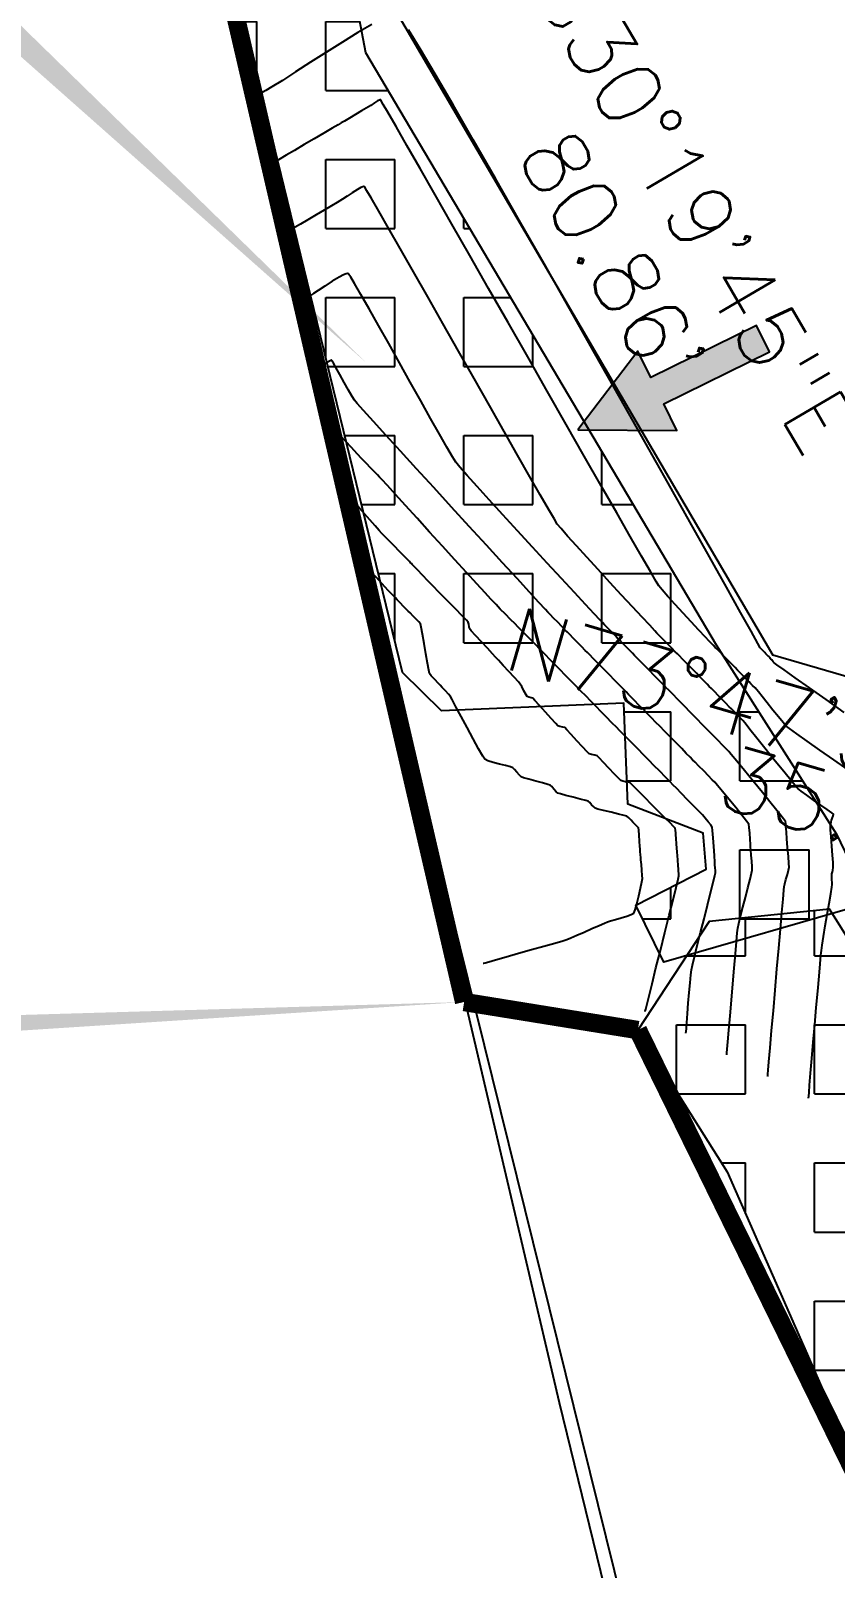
# Model space of a CAD drawing. Header units: feet. Extents: x 23 to 2149517, y -26 to 355304.
# Drawn here: x 2137228 to 2137315.4, y 340894.4 to 341061.5 of the extents above; entities that cross this region are included whole.
import ezdxf

# ---------------------------------------------------------------- set-up
doc = ezdxf.new("R2010")
doc.units = ezdxf.units.FT
doc.header["$MEASUREMENT"] = 0
for name, color, linetype in [('A-EC-CURLEX-MATTING', 6, 'Continuous'), ('A-EC-FLOW-ARROWS', 252, 'Continuous'), ('A-EC-SILT-FENCE', 4, 'SILT_FENCE'), ('A-EC-TXT', 7, 'Continuous'), ('C-TOPO-MAJR-N', 7, 'Continuous'), ('C-TOPO-MINR-N', 2, 'Continuous'), ('xhpc023-pt$0$V-FENC', 6, 'xhpc023-pt$0$BARBWIRE_2'), ('xhpc023-pt$0$V-PROP-N', 2, 'Continuous'), ('xhpc023-pt$0$V-PROP-SUBD-N', 7, 'Continuous'), ('xhpc023-pt$0$V-SUBD-TEXT-N', 2, 'Continuous')]:
    doc.layers.add(name, color=color, linetype=linetype)
doc.styles.get("Standard").update_dxf_attribs({"font": 'arial.ttf'})
doc.styles.add('xhpc023-pt$0$L70', font='simplex.shx', dxfattribs={"height": 7})
doc.styles.add('xhpc023-pt$0$Standard', font='txt')
doc.linetypes.add('SILT_FENCE', pattern='A,0.5,-0.1,["SF",Standard,S=0.1,R=0,X=-0.1,Y=-0.05],-0.1', length=0.7)
doc.linetypes.add('xhpc023-pt$0$BARBWIRE_2', pattern='A,1,-0.02,["X",xhpc023-pt$0$Standard,S=0.075,R=0,X=-0.025,Y=-0.0375],-0.02', length=1.04)

# ---------------------------------------------------------------- blocks, each defined once
blk = doc.blocks.new('xhpc023-pt')
at = {"layer": 'xhpc023-pt$0$V-FENC', "ltscale": 0.7, "flags": 128}
blk.add_lwpolyline([(2136514.3, 337269.5), (2136570.14, 337337.24), (2136585.41, 337353.57), (2136594.19, 337395.54), (2136652.23, 337608.98), (2136541.74, 337937.17), (2136539.29, 337939.07), (2136530.45, 337965.81), (2136481.72, 338104.51), (2136409.74, 338314.48), (2136329.41, 338548.95), (2136294.93, 338650.98), (2136295.62, 338656.13), (2136392.05, 338767.6), (2136487.37, 338876.58), (2136639.98, 339049.76), (2136801.71, 339276.02), (2136929.94, 339463.02), (2137134.98, 339758.55), (2137290.57, 339979.02), (2137411.74, 340150.67), (2137459.06, 340215.88), (2137388.72, 340492.49), (2137342.31, 340679.29), (2137326.79, 340742.93), (2137285.4, 340912.39), (2137234.93, 341127.68), (2137374.14, 341357.32), (2137513.03, 341585.66)], dxfattribs=at)
at = {"layer": 'xhpc023-pt$0$V-PROP-N'}
blk.add_line((2137459.21, 340216.13), (2137234.3, 341124.82), dxfattribs=at)
at = {"layer": 'xhpc023-pt$0$V-PROP-SUBD-N'}
for p in [(2137267.73, 341063.43), (2137335.42, 340985.83)]:
    blk.add_line(p, (2137308.56, 340993.64), dxfattribs=at)
at = {"layer": 'xhpc023-pt$0$V-SUBD-TEXT-N', "char_height": 7, "style": 'xhpc023-pt$0$L70'}
for s, insert, attachment_point, rotation in [('S30°19\'45"E', (2137297.24, 341040.34), 8, 300.3291), ("80.86'", (2137294.22, 341038.57), 2, 300.3291), ('N73°47\'31"W', (2137308.41, 340983.76), 8, 343.792), ("35.46'", (2137318.52, 340979.85), 2, 343.792)]:
    blk.add_mtext(s, dxfattribs=dict(at, insert=insert, attachment_point=attachment_point, rotation=rotation))
blk = doc.blocks.new('ARROW')
blk.add_hatch(color=256).paths.add_polyline_path([(0, 0), (12, 6), (12, 2), (28, 2), (28, -2), (12, -2), (12, -6)])
blk.add_lwpolyline([(0, 0), (12, 6), (12, 2), (28, 2), (28, -2), (12, -2), (12, -6), (0, 0)])

msp = doc.modelspace()

# ---------------------------------------------------------------- block references
at = {"layer": 'A-EC-CURLEX-MATTING'}
msp.add_blockref('xhpc023-pt', (0, 0), dxfattribs=at)

# ---------------------------------------------------------------- next in the draw order: hatches: boundary and pattern name
h = msp.add_hatch(dxfattribs=at)
h.set_pattern_fill('SQUARE', color=256, scale=60)
h.paths.add_polyline_path([(2137319.08, 340966.74), (2137296.75, 340960.27), (2137293.68, 340966.47), (2137301.32, 340970.4), (2137301.02, 340974.29), (2137292.83, 340977.44), (2137292.37, 340988.43), (2137272.58, 340987.6), (2137268.34, 340991.78), (2137235.54, 341126.39), (2137248.22, 341143.73), (2137264.32, 341059.15), (2137302.41, 340994.78), (2137315.48, 340974.19)])
h = msp.add_hatch(dxfattribs=at)
h.set_pattern_fill('SQUARE', color=256, scale=60)
h.set_pattern_definition([(0, (-6.905, -4.04), (0, 7.5), [7.5, -7.5]), (90, (-6.905, -4.04), (-7.5, 5e-16), [7.5, -7.5])])
edge = h.paths.add_edge_path()
edge.add_arc((2138044.92, 340728.89), 582.55, 186.44584, 221.75502, ccw=False)
edge.add_arc((2136881.47, 340563.61), 593.06, 9.69591, 28.02375)
edge.add_line((2137404.99, 340842.25), (2137360.89, 340917.63))
edge.add_arc((2137447.71, 341046.59), 155.46, 211.2, 236.0487, ccw=False)
edge.add_line((2137314.74, 340966.06), (2137301.64, 340964.69))
edge.add_line((2137301.64, 340964.69), (2137293.91, 340952.91))
edge.add_line((2137293.91, 340952.91), (2137303.61, 340937.49))
edge.add_line((2137303.61, 340937.49), (2137345.99, 340840.89))
edge.add_line((2137345.99, 340840.89), (2137331.35, 340808.34))
edge.add_line((2137331.35, 340808.34), (2137355.48, 340807.85))
edge.add_line((2137355.48, 340807.85), (2137372.7, 340756.32))
edge.add_line((2137372.7, 340756.32), (2137351.03, 340683.38))
edge.add_line((2137351.03, 340683.38), (2137357.98, 340661.33))
edge.add_line((2137357.98, 340661.33), (2137454.6, 340604.08))
edge.add_line((2137454.6, 340604.08), (2137415.55, 340530.51))
edge.add_line((2137415.55, 340530.51), (2137390.5, 340493.75))
edge.add_line((2137390.5, 340493.75), (2137422.03, 340493.4))
edge.add_line((2137422.03, 340493.4), (2137396.26, 340470.45))
edge.add_line((2137396.26, 340470.45), (2137454.81, 340441.95))
edge.add_line((2137454.81, 340441.95), (2137478.72, 340421.22))
edge.add_line((2137478.72, 340421.22), (2137537.81, 340413.16))
edge.add_line((2137537.81, 340413.16), (2137543.89, 340415.23))
edge.add_line((2137543.89, 340415.23), (2137550, 340414.64))
edge.add_line((2137550, 340414.64), (2137577.55, 340364.92))
edge.add_line((2137577.55, 340364.92), (2137601.62, 340330.66))
edge.add_line((2137601.62, 340330.66), (2137610.34, 340340.94))

# ---------------------------------------------------------------- next in the draw order: linework, layer by layer
at = {"layer": 'A-EC-CURLEX-MATTING', "elevation": 569.92}
msp.add_lwpolyline([(2137319.08, 340966.74), (2137296.75, 340960.27), (2137293.68, 340966.47), (2137301.32, 340970.4), (2137301.02, 340974.29), (2137292.83, 340977.44), (2137292.37, 340988.43), (2137272.58, 340987.6), (2137268.34, 340991.78), (2137235.54, 341126.39), (2137248.22, 341143.73), (2137264.32, 341059.15), (2137302.41, 340994.78), (2137315.48, 340974.19)], close=True, dxfattribs=at)
at = {"layer": 'A-EC-CURLEX-MATTING'}
msp.add_lwpolyline([(2137466.05, 340663.49, 0.080141), (2137404.99, 340842.25), (2137360.89, 340917.63, -0.10885), (2137314.74, 340966.06), (2137301.64, 340964.69), (2137293.91, 340952.91), (2137303.61, 340937.49), (2137345.99, 340840.89), (2137331.35, 340808.34), (2137355.48, 340807.85), (2137372.7, 340756.32), (2137351.03, 340683.38), (2137357.98, 340661.33), (2137454.6, 340604.08)], format="xyb", dxfattribs=at)
at = {"layer": 'A-EC-SILT-FENCE', "const_width": 2}
for points in [[(2137275.04, 340955.96), (2137235.63, 341125.97)], [(2137275.04, 340955.96), (2137293.91, 340952.91)], [(2137372.7, 340756.32), (2137355.48, 340807.85), (2137331.35, 340807.85), (2137331.68, 340809.92), (2137345.99, 340840.89), (2137327.94, 340883.4), (2137293.91, 340952.91)]]:
    msp.add_lwpolyline(points, dxfattribs=at)
at = {"layer": 'A-EC-TXT'}
for points in [[(2137191.25, 341095.35, -1), (2137264.42, 341025.41, -1), (2137189.25, 341098.82, -1), (2137264.42, 341025.41, -1)], [(2137191.25, 341095.35, -1), (2137264.42, 341025.41, -1), (2137187.78, 341093.35, -1), (2137264.42, 341025.41, -1)], [(2137124.84, 340948.04), (2137275.04, 340955.96), (2137121.37, 340946.04), (2137275.04, 340955.96)], [(2137124.84, 340948.04), (2137275.04, 340955.96), (2137122.84, 340951.5), (2137275.04, 340955.96)]]:
    msp.add_solid(points, dxfattribs=at)
at = {"layer": 'C-TOPO-MAJR-N', "color": 7, "linetype": 'Continuous', "lineweight": -3}
for points, elevation in [([(2137316.74, 340981.17), (2137315.19, 340982.26), (2137313.69, 340983.32), (2137312.32, 340984.29), (2137311.19, 340985.1), (2137310.38, 340985.69), (2137310, 340985.98), (2137309.68, 340986.33), (2137309.18, 340986.94), (2137308.58, 340987.68), (2137307.97, 340988.45), (2137307.42, 340989.15), (2137307.02, 340989.66), (2137306.84, 340989.88), (2137306.66, 340990.08), (2137306.38, 340990.36), (2137306.19, 340990.55), (2137306, 340990.74), (2137305.73, 340991.02), (2137305.55, 340991.21), (2137305.36, 340991.39), (2137305.1, 340991.66), (2137304.91, 340991.85), (2137304.73, 340992.03), (2137304.47, 340992.3), (2137304.29, 340992.48), (2137304.12, 340992.66), (2137303.86, 340992.93), (2137303.68, 340993.11), (2137303.51, 340993.28), (2137303.25, 340993.54), (2137303.08, 340993.72), (2137302.91, 340993.89), (2137302.66, 340994.15), (2137302.49, 340994.32), (2137302.32, 340994.49), (2137302.08, 340994.74), (2137301.91, 340994.91), (2137301.71, 340995.12), (2137301.23, 340995.63), (2137300.54, 340996.37), (2137299.71, 340997.26), (2137298.82, 340998.22), (2137297.95, 340999.17), (2137297.17, 341000.04), (2137296.56, 341000.73), (2137296.19, 341001.18), (2137295.9, 341001.65), (2137295.27, 341002.74), (2137294.31, 341004.39), (2137293.08, 341006.54), (2137291.61, 341009.11), (2137289.93, 341012.04), (2137288.09, 341015.27), (2137286.11, 341018.73), (2137284.05, 341022.34), (2137281.94, 341026.05), (2137279.81, 341029.78), (2137277.7, 341033.48), (2137275.66, 341037.07), (2137273.71, 341040.49), (2137271.89, 341043.67), (2137270.25, 341046.54), (2137268.82, 341049.04), (2137267.64, 341051.11), (2137266.74, 341052.66), (2137266.25, 341053.5), (2137266.04, 341053.87), (2137265.97, 341053.98), (2137265.95, 341054), (2137265.93, 341054), (2137265.84, 341053.97), (2137265.64, 341053.87), (2137265.31, 341053.66), (2137264.9, 341053.39), (2137264.64, 341053.22), (2137264.38, 341053.07), (2137263.88, 341052.78), (2137263.24, 341052.4), (2137262.58, 341052.01), (2137262.03, 341051.69), (2137261.68, 341051.48), (2137261.36, 341051.29), (2137260.7, 341050.9), (2137259.8, 341050.37), (2137258.76, 341049.76), (2137257.67, 341049.12), (2137256.62, 341048.5), (2137255.72, 341047.97), (2137255.04, 341047.57), (2137254.69, 341047.37)], 570), ([(2137294.7, 340954.93), (2137294.71, 340954.98), (2137294.76, 340955.17), (2137294.87, 340955.61), (2137295.09, 340956.48), (2137295.45, 340957.93), (2137295.88, 340959.67), (2137296.36, 340961.57), (2137296.85, 340963.52), (2137297.31, 340965.39), (2137297.73, 340967.06), (2137298.07, 340968.41), (2137298.29, 340969.32), (2137298.37, 340969.67), (2137298.36, 340969.89), (2137298.33, 340970.22), (2137298.31, 340970.44), (2137298.29, 340970.74), (2137298.24, 340971.41), (2137298.17, 340972.26), (2137298.11, 340973.11), (2137298.06, 340973.77), (2137298.03, 340974.07), (2137298.02, 340974.3), (2137298, 340974.63), (2137297.97, 340974.84), (2137297.8, 340975.03), (2137297.41, 340975.43), (2137296.88, 340975.95), (2137296.34, 340976.49), (2137295.87, 340976.96), (2137295.59, 340977.24), (2137295.3, 340977.53), (2137294.82, 340978.02), (2137294.25, 340978.6), (2137293.7, 340979.16), (2137293.27, 340979.59), (2137293.06, 340979.78), (2137292.88, 340979.83), (2137292.57, 340979.9), (2137292.26, 340979.97), (2137292.07, 340980.02), (2137291.85, 340980.24), (2137291.37, 340980.73), (2137290.77, 340981.37), (2137290.17, 340982), (2137289.7, 340982.49), (2137289.48, 340982.71), (2137289.23, 340982.78), (2137288.86, 340982.86), (2137288.62, 340982.93), (2137288.39, 340983.16), (2137287.9, 340983.68), (2137287.28, 340984.35), (2137286.66, 340985.02), (2137286.18, 340985.54), (2137285.96, 340985.77), (2137285.75, 340985.83), (2137285.43, 340985.91), (2137285.23, 340985.97), (2137285, 340986.21), (2137284.5, 340986.76), (2137283.86, 340987.47), (2137283.22, 340988.18), (2137282.72, 340988.73), (2137282.5, 340988.96), (2137282.32, 340989.02), (2137282.06, 340989.08), (2137281.89, 340989.14), (2137281.77, 340989.35), (2137281.54, 340989.78), (2137281.3, 340990.23), (2137281.14, 340990.51), (2137280.93, 340990.76), (2137280.47, 340991.26), (2137279.89, 340991.89), (2137279.28, 340992.54), (2137278.77, 340993.1), (2137278.45, 340993.44), (2137278.12, 340993.8), (2137277.57, 340994.4), (2137276.91, 340995.1), (2137276.29, 340995.78), (2137275.81, 340996.3), (2137275.61, 340996.53), (2137275.57, 340996.73), (2137275.53, 340997.03), (2137275.49, 340997.23), (2137275.28, 340997.46), (2137274.79, 340997.97), (2137274.14, 340998.63), (2137273.46, 340999.33), (2137272.88, 340999.92), (2137272.52, 341000.28), (2137272.23, 341000.58), (2137271.74, 341001.09), (2137271.14, 341001.7), (2137270.52, 341002.34), (2137269.97, 341002.91), (2137269.57, 341003.32), (2137269.4, 341003.49), (2137269.31, 341003.59), (2137269.18, 341003.72), (2137269.1, 341003.82), (2137268.94, 341003.98), (2137268.55, 341004.37), (2137268.02, 341004.91), (2137267.43, 341005.51), (2137266.86, 341006.1), (2137266.39, 341006.58), (2137266.11, 341006.88), (2137265.82, 341007.19), (2137265.37, 341007.71), (2137264.8, 341008.34), (2137264.22, 341009.01), (2137263.68, 341009.62), (2137263.26, 341010.09), (2137263.05, 341010.33)], 565)]:
    msp.add_lwpolyline(points, dxfattribs=dict(at, elevation=elevation))
at = {"layer": 'C-TOPO-MINR-N', "color": 2, "linetype": 'Continuous', "lineweight": -3}
for points, elevation in [([(2137265, 341062.19), (2137263.49, 341061.29), (2137261.82, 341060.26), (2137260.08, 341059.17), (2137258.35, 341058.07), (2137256.73, 341057.03), (2137255.3, 341056.11), (2137254.15, 341055.39), (2137253.48, 341054.99), (2137253.16, 341054.82), (2137253.05, 341054.77), (2137253.02, 341054.77), (2137252.99, 341054.79), (2137252.93, 341054.88), (2137252.82, 341055.12), (2137252.65, 341055.59), (2137252.43, 341056.35), (2137252.21, 341057.18), (2137252.01, 341057.96), (2137251.87, 341058.56), (2137251.79, 341058.87)], 571), ([(2137316.32, 340987.42), (2137314.35, 340988.82), (2137312.56, 340990.09), (2137311.01, 340991.18), (2137309.8, 340992.04), (2137309.01, 340992.6), (2137308.72, 340992.81), (2137308.6, 340992.94), (2137308.45, 340993.13), (2137308.37, 340993.23), (2137308.34, 340993.27), (2137308.3, 340993.3), (2137308.27, 340993.34), (2137308.23, 340993.38), (2137308.16, 340993.45), (2137308.09, 340993.51), (2137308.03, 340993.58), (2137307.96, 340993.65), (2137307.9, 340993.71), (2137307.83, 340993.78), (2137307.69, 340993.94), (2137307.4, 340994.24), (2137307.21, 340994.46), (2137306.95, 340994.93), (2137306.22, 340996.24), (2137305.06, 340998.3), (2137303.53, 341001.03), (2137301.68, 341004.33), (2137299.55, 341008.13), (2137297.19, 341012.32), (2137294.66, 341016.83), (2137291.99, 341021.56), (2137289.25, 341026.42), (2137286.47, 341031.33), (2137283.72, 341036.19), (2137281.02, 341040.93), (2137278.45, 341045.44), (2137276.03, 341049.65), (2137273.83, 341053.45), (2137271.89, 341056.78), (2137270.26, 341059.52), (2137268.99, 341061.61)], 571), ([(2137312.45, 340945.51), (2137312.46, 340945.56), (2137312.47, 340945.72), (2137312.51, 340946.12), (2137312.57, 340946.91), (2137312.68, 340948.22), (2137312.82, 340949.81), (2137312.97, 340951.59), (2137313.13, 340953.47), (2137313.29, 340955.35), (2137313.45, 340957.14), (2137313.59, 340958.75), (2137313.71, 340960.09), (2137313.8, 340961.05), (2137313.85, 340961.55), (2137313.93, 340962.14), (2137314.08, 340963.07), (2137314.27, 340964.22), (2137314.48, 340965.47), (2137314.68, 340966.67), (2137314.86, 340967.71), (2137314.98, 340968.44), (2137315.03, 340968.73), (2137315.02, 340968.94), (2137314.99, 340969.23), (2137314.97, 340969.42), (2137314.97, 340969.57), (2137314.97, 340969.77), (2137314.97, 340969.89), (2137315.02, 340970), (2137315.07, 340970.1), (2137315.09, 340970.27), (2137315.12, 340970.58), (2137315.14, 340970.79), (2137315.12, 340971.13), (2137315.06, 340971.91), (2137314.98, 340972.9), (2137314.9, 340973.9), (2137314.84, 340974.68), (2137314.82, 340975.01), (2137314.85, 340975.21), (2137314.91, 340975.5), (2137314.96, 340975.7), (2137315.03, 340975.9), (2137315.13, 340976.18), (2137315.16, 340976.37), (2137314.97, 340976.53), (2137314.47, 340976.88), (2137313.77, 340977.36), (2137313, 340977.9), (2137312.26, 340978.43), (2137311.65, 340978.87), (2137311.29, 340979.15), (2137310.97, 340979.52), (2137310.37, 340980.24), (2137309.57, 340981.22), (2137308.66, 340982.35), (2137307.72, 340983.53), (2137306.83, 340984.64), (2137306.08, 340985.58), (2137305.55, 340986.25), (2137305.32, 340986.53), (2137305.08, 340986.78), (2137304.7, 340987.17), (2137304.32, 340987.55), (2137304.08, 340987.8), (2137303.84, 340988.04), (2137303.47, 340988.42), (2137303.1, 340988.8), (2137302.86, 340989.04), (2137302.63, 340989.27), (2137302.26, 340989.65), (2137301.9, 340990.02), (2137301.67, 340990.25), (2137301.44, 340990.49), (2137301.08, 340990.85), (2137300.72, 340991.22), (2137300.49, 340991.45), (2137300.27, 340991.68), (2137299.91, 340992.04), (2137299.56, 340992.4), (2137299.34, 340992.63), (2137299.12, 340992.86), (2137298.77, 340993.21), (2137298.42, 340993.56), (2137298.2, 340993.79), (2137297.98, 340994.01), (2137297.64, 340994.36), (2137297.3, 340994.71), (2137297.08, 340994.93), (2137296.87, 340995.14), (2137296.53, 340995.49), (2137296.2, 340995.83), (2137295.98, 340996.05), (2137295.76, 340996.29), (2137295.2, 340996.89), (2137294.37, 340997.78), (2137293.32, 340998.9), (2137292.14, 341000.18), (2137290.87, 341001.55), (2137289.59, 341002.94), (2137288.35, 341004.29), (2137287.23, 341005.53), (2137286.28, 341006.59), (2137285.57, 341007.4), (2137285.16, 341007.9), (2137284.84, 341008.42), (2137284.21, 341009.5), (2137283.3, 341011.06), (2137282.17, 341013.04), (2137280.84, 341015.37), (2137279.37, 341017.96), (2137277.78, 341020.76), (2137276.12, 341023.7), (2137274.42, 341026.69), (2137272.74, 341029.67), (2137271.09, 341032.57), (2137269.53, 341035.31), (2137268.1, 341037.83), (2137266.83, 341040.05), (2137265.77, 341041.91), (2137264.94, 341043.33), (2137264.48, 341044.1), (2137264.27, 341044.44), (2137264.2, 341044.55), (2137264.18, 341044.56), (2137264.15, 341044.56), (2137264.05, 341044.54), (2137263.83, 341044.45), (2137263.45, 341044.24), (2137262.89, 341043.89), (2137262.32, 341043.52), (2137261.84, 341043.2), (2137261.54, 341043.01), (2137261.23, 341042.83), (2137260.63, 341042.47), (2137259.84, 341042.01), (2137258.95, 341041.48), (2137258.06, 341040.96), (2137257.27, 341040.49), (2137256.67, 341040.14), (2137256.36, 341039.96)], 569), ([(2137308.01, 340947.86), (2137308.02, 340947.92), (2137308.04, 340948.1), (2137308.07, 340948.56), (2137308.15, 340949.46), (2137308.28, 340950.99), (2137308.44, 340952.87), (2137308.63, 340954.99), (2137308.82, 340957.26), (2137309.02, 340959.56), (2137309.22, 340961.81), (2137309.4, 340963.89), (2137309.55, 340965.7), (2137309.68, 340967.14), (2137309.77, 340968.11), (2137309.81, 340968.5), (2137309.88, 340968.8), (2137310, 340969.28), (2137310.15, 340969.82), (2137310.27, 340970.3), (2137310.33, 340970.6), (2137310.31, 340971), (2137310.26, 340971.78), (2137310.18, 340972.74), (2137310.1, 340973.69), (2137310.04, 340974.43), (2137310.01, 340974.76), (2137310, 340975), (2137309.97, 340975.35), (2137309.94, 340975.59), (2137309.73, 340975.86), (2137309.18, 340976.56), (2137308.38, 340977.54), (2137307.44, 340978.71), (2137306.44, 340979.94), (2137305.48, 340981.12), (2137304.65, 340982.13), (2137304.06, 340982.86), (2137303.79, 340983.18), (2137303.54, 340983.45), (2137303.12, 340983.88), (2137302.65, 340984.36), (2137302.23, 340984.78), (2137301.97, 340985.04), (2137301.71, 340985.3), (2137301.3, 340985.72), (2137300.84, 340986.19), (2137300.43, 340986.61), (2137300.18, 340986.87), (2137299.93, 340987.12), (2137299.52, 340987.53), (2137299.07, 340988), (2137298.67, 340988.41), (2137298.42, 340988.66), (2137298.17, 340988.91), (2137297.78, 340989.32), (2137297.33, 340989.77), (2137296.93, 340990.17), (2137296.69, 340990.42), (2137296.45, 340990.67), (2137296.06, 340991.07), (2137295.62, 340991.51), (2137295.23, 340991.91), (2137294.99, 340992.15), (2137294.75, 340992.4), (2137294.37, 340992.79), (2137293.94, 340993.23), (2137293.56, 340993.62), (2137293.32, 340993.86), (2137293.08, 340994.1), (2137292.71, 340994.48), (2137292.28, 340994.91), (2137291.91, 340995.3), (2137291.68, 340995.53), (2137291.45, 340995.77), (2137291.07, 340996.14), (2137290.66, 340996.57), (2137290.29, 340996.94), (2137290.06, 340997.18), (2137289.81, 340997.45), (2137289.17, 340998.13), (2137288.22, 340999.16), (2137287.01, 341000.46), (2137285.61, 341001.98), (2137284.06, 341003.65), (2137282.45, 341005.4), (2137280.82, 341007.17), (2137279.23, 341008.9), (2137277.76, 341010.52), (2137276.45, 341011.97), (2137275.37, 341013.18), (2137274.58, 341014.09), (2137274.14, 341014.63), (2137273.77, 341015.21), (2137273.16, 341016.25), (2137272.35, 341017.65), (2137271.39, 341019.35), (2137270.32, 341021.27), (2137269.18, 341023.32), (2137268, 341025.42), (2137266.84, 341027.5), (2137265.73, 341029.48), (2137264.72, 341031.29), (2137263.83, 341032.83), (2137263.13, 341034.04), (2137262.72, 341034.71), (2137262.51, 341035.01), (2137262.43, 341035.11), (2137262.41, 341035.13), (2137262.36, 341035.13), (2137262.24, 341035.1), (2137261.95, 341034.99), (2137261.45, 341034.72), (2137260.69, 341034.27), (2137259.9, 341033.76), (2137259.19, 341033.29), (2137258.67, 341032.94), (2137258.45, 341032.8), (2137258.33, 341032.72), (2137258.14, 341032.62), (2137258.03, 341032.55)], 568), ([(2137303.58, 340950.22), (2137303.58, 340950.27), (2137303.59, 340950.44), (2137303.63, 340950.84), (2137303.69, 340951.62), (2137303.8, 340952.91), (2137303.93, 340954.46), (2137304.07, 340956.17), (2137304.22, 340957.94), (2137304.36, 340959.65), (2137304.5, 340961.21), (2137304.62, 340962.52), (2137304.71, 340963.48), (2137304.77, 340963.97), (2137304.88, 340964.48), (2137305.07, 340965.27), (2137305.32, 340966.26), (2137305.6, 340967.33), (2137305.87, 340968.37), (2137306.1, 340969.29), (2137306.27, 340969.96), (2137306.34, 340970.29), (2137306.33, 340970.66), (2137306.29, 340971.26), (2137306.23, 340971.93), (2137306.18, 340972.49), (2137306.15, 340972.78), (2137306.13, 340973.08), (2137306.11, 340973.65), (2137306.07, 340974.32), (2137306.02, 340974.92), (2137305.95, 340975.28), (2137305.73, 340975.6), (2137305.22, 340976.25), (2137304.55, 340977.09), (2137303.81, 340977.99), (2137303.11, 340978.83), (2137302.56, 340979.49), (2137302.26, 340979.84), (2137302, 340980.11), (2137301.57, 340980.55), (2137301.06, 340981.07), (2137300.55, 340981.59), (2137300.12, 340982.02), (2137299.86, 340982.29), (2137299.59, 340982.56), (2137299.17, 340982.98), (2137298.67, 340983.49), (2137298.17, 340984), (2137297.75, 340984.43), (2137297.49, 340984.7), (2137297.24, 340984.96), (2137296.82, 340985.38), (2137296.33, 340985.88), (2137295.84, 340986.38), (2137295.43, 340986.8), (2137295.17, 340987.06), (2137294.92, 340987.32), (2137294.51, 340987.74), (2137294.03, 340988.23), (2137293.55, 340988.72), (2137293.14, 340989.13), (2137292.89, 340989.39), (2137292.64, 340989.65), (2137292.24, 340990.05), (2137291.76, 340990.54), (2137291.29, 340991.02), (2137290.89, 340991.43), (2137290.64, 340991.68), (2137290.4, 340991.93), (2137290.01, 340992.33), (2137289.54, 340992.8), (2137289.07, 340993.28), (2137288.68, 340993.68), (2137288.44, 340993.93), (2137288.2, 340994.17), (2137287.81, 340994.57), (2137287.35, 340995.03), (2137286.89, 340995.5), (2137286.51, 340995.89), (2137286.27, 340996.14), (2137286.03, 340996.38), (2137285.65, 340996.77), (2137285.2, 340997.22), (2137284.75, 340997.68), (2137284.37, 340998.07), (2137284.14, 340998.31), (2137283.86, 340998.61), (2137283.17, 340999.37), (2137282.13, 341000.5), (2137280.79, 341001.96), (2137279.22, 341003.68), (2137277.47, 341005.59), (2137275.6, 341007.63), (2137273.67, 341009.74), (2137271.74, 341011.85), (2137269.87, 341013.9), (2137268.11, 341015.83), (2137266.53, 341017.56), (2137265.18, 341019.05), (2137264.12, 341020.22), (2137263.42, 341021), (2137263.12, 341021.35), (2137262.86, 341021.76), (2137262.47, 341022.44), (2137262.01, 341023.27), (2137261.53, 341024.14), (2137261.1, 341024.91), (2137260.83, 341025.38), (2137260.7, 341025.61), (2137260.65, 341025.68), (2137260.63, 341025.69), (2137260.61, 341025.69), (2137260.55, 341025.67), (2137260.4, 341025.59), (2137260.16, 341025.44), (2137259.86, 341025.25), (2137259.71, 341025.15)], 567), ([(2137299.14, 340952.57), (2137299.14, 340952.62), (2137299.15, 340952.76), (2137299.18, 340953.09), (2137299.23, 340953.71), (2137299.3, 340954.71), (2137299.39, 340955.85), (2137299.49, 340957), (2137299.58, 340958.06), (2137299.67, 340958.91), (2137299.73, 340959.45), (2137299.84, 340959.96), (2137300.06, 340960.88), (2137300.36, 340962.1), (2137300.72, 340963.52), (2137301.1, 340965.01), (2137301.47, 340966.49), (2137301.81, 340967.83), (2137302.09, 340968.93), (2137302.28, 340969.69), (2137302.35, 340969.98), (2137302.34, 340970.22), (2137302.31, 340970.57), (2137302.29, 340970.81), (2137302.27, 340971.14), (2137302.22, 340971.89), (2137302.16, 340972.85), (2137302.09, 340973.81), (2137302.02, 340974.59), (2137301.97, 340974.97), (2137301.82, 340975.2), (2137301.54, 340975.55), (2137301.22, 340975.93), (2137300.92, 340976.28), (2137300.74, 340976.49), (2137300.48, 340976.75), (2137299.97, 340977.27), (2137299.32, 340977.93), (2137298.66, 340978.61), (2137298.09, 340979.18), (2137297.75, 340979.53), (2137297.42, 340979.87), (2137296.9, 340980.4), (2137296.28, 340981.03), (2137295.65, 340981.67), (2137295.13, 340982.2), (2137294.81, 340982.53), (2137294.49, 340982.85), (2137293.97, 340983.38), (2137293.36, 340984), (2137292.75, 340984.62), (2137292.24, 340985.15), (2137291.92, 340985.47), (2137291.61, 340985.79), (2137291.1, 340986.31), (2137290.5, 340986.92), (2137289.9, 340987.53), (2137289.4, 340988.04), (2137289.09, 340988.36), (2137288.78, 340988.68), (2137288.28, 340989.18), (2137287.69, 340989.78), (2137287.1, 340990.38), (2137286.61, 340990.89), (2137286.3, 340991.2), (2137285.99, 340991.51), (2137285.51, 340992.01), (2137284.93, 340992.6), (2137284.35, 340993.19), (2137283.86, 340993.69), (2137283.56, 340994), (2137283.26, 340994.3), (2137282.78, 340994.79), (2137282.21, 340995.37), (2137281.64, 340995.95), (2137281.16, 340996.44), (2137280.86, 340996.74), (2137280.57, 340997.04), (2137280.09, 340997.52), (2137279.53, 340998.09), (2137278.97, 340998.66), (2137278.5, 340999.14), (2137278.21, 340999.45), (2137277.94, 340999.74), (2137277.32, 341000.42), (2137276.43, 341001.4), (2137275.31, 341002.62), (2137274.04, 341004.01), (2137272.68, 341005.5), (2137271.29, 341007.03), (2137269.93, 341008.52), (2137268.67, 341009.9), (2137267.57, 341011.11), (2137266.7, 341012.07), (2137266.1, 341012.72), (2137265.86, 341012.98), (2137265.63, 341013.23), (2137265.25, 341013.61), (2137264.83, 341014.05), (2137264.45, 341014.44), (2137264.22, 341014.68), (2137263.94, 341014.97), (2137263.43, 341015.53), (2137262.79, 341016.22), (2137262.15, 341016.91), (2137261.64, 341017.46), (2137261.38, 341017.74)], 566), ([(2137277.12, 340960.17), (2137277.17, 340960.18), (2137277.33, 340960.23), (2137277.71, 340960.33), (2137278.43, 340960.54), (2137279.6, 340960.87), (2137280.95, 340961.25), (2137282.36, 340961.65), (2137283.71, 340962.03), (2137284.88, 340962.37), (2137285.75, 340962.62), (2137286.2, 340962.76), (2137286.62, 340962.93), (2137287.28, 340963.21), (2137288.08, 340963.56), (2137288.92, 340963.93), (2137289.69, 340964.27), (2137290.3, 340964.54), (2137290.63, 340964.68), (2137290.95, 340964.78), (2137291.48, 340964.93), (2137292.1, 340965.11), (2137292.71, 340965.3), (2137293.2, 340965.47), (2137293.47, 340965.62), (2137293.62, 340965.97), (2137293.81, 340966.64), (2137294.02, 340967.48), (2137294.2, 340968.32), (2137294.34, 340969), (2137294.4, 340969.37), (2137294.39, 340969.71), (2137294.35, 340970.27), (2137294.3, 340970.89), (2137294.25, 340971.41), (2137294.22, 340971.67), (2137294.2, 340971.94), (2137294.17, 340972.33), (2137294.15, 340972.59), (2137294.13, 340972.87), (2137294.1, 340973.43), (2137294.05, 340974.08), (2137294.01, 340974.63), (2137293.97, 340974.9), (2137293.81, 340975.08), (2137293.55, 340975.33), (2137293.37, 340975.51), (2137293.19, 340975.7), (2137292.92, 340975.97), (2137292.73, 340976.15), (2137292.44, 340976.23), (2137291.81, 340976.38), (2137291, 340976.58), (2137290.19, 340976.77), (2137289.55, 340976.93), (2137289.26, 340977.01), (2137289.11, 340977.15), (2137288.89, 340977.39), (2137288.68, 340977.63), (2137288.53, 340977.77), (2137288.25, 340977.85), (2137287.65, 340978.01), (2137286.88, 340978.21), (2137286.1, 340978.41), (2137285.49, 340978.57), (2137285.21, 340978.65), (2137285.05, 340978.81), (2137284.8, 340979.09), (2137284.56, 340979.37), (2137284.39, 340979.53), (2137284.12, 340979.61), (2137283.55, 340979.77), (2137282.81, 340979.97), (2137282.08, 340980.17), (2137281.5, 340980.33), (2137281.23, 340980.43), (2137281.04, 340980.61), (2137280.77, 340980.92), (2137280.5, 340981.23), (2137280.32, 340981.42), (2137280.07, 340981.5), (2137279.54, 340981.64), (2137278.87, 340981.81), (2137278.18, 340982), (2137277.62, 340982.18), (2137277.3, 340982.33), (2137277.06, 340982.68), (2137276.61, 340983.47), (2137276.02, 340984.55), (2137275.36, 340985.77), (2137274.72, 340986.99), (2137274.15, 340988.05), (2137273.74, 340988.83), (2137273.56, 340989.16), (2137273.35, 340989.4), (2137273.01, 340989.77), (2137272.66, 340990.14), (2137272.44, 340990.37), (2137272.21, 340990.61), (2137271.84, 340991), (2137271.47, 340991.39), (2137271.27, 340991.65), (2137271.19, 340992), (2137271.05, 340992.77), (2137270.88, 340993.79), (2137270.7, 340994.9), (2137270.52, 340995.92), (2137270.38, 340996.7), (2137270.3, 340997.05), (2137270.13, 340997.26), (2137269.83, 340997.57), (2137269.48, 340997.92), (2137269.16, 340998.23), (2137268.97, 340998.42), (2137268.77, 340998.62), (2137268.45, 340998.95), (2137268.09, 340999.32), (2137267.77, 340999.65), (2137267.57, 340999.86), (2137267.31, 341000.14), (2137266.79, 341000.69), (2137266.15, 341001.39), (2137265.5, 341002.08), (2137264.98, 341002.64), (2137264.72, 341002.92)], 564)]:
    msp.add_lwpolyline(points, dxfattribs=dict(at, elevation=elevation))

# ---------------------------------------------------------------- next in the draw order: block references
at = {"layer": 'A-EC-FLOW-ARROWS', "xscale": -0.7999999999999999, "yscale": 0.8, "zscale": 0.8, "rotation": 206.1710077228102}
msp.add_blockref('ARROW', (2137287.4, 341018.15), dxfattribs=at)

doc.saveas('drawing.dxf')
